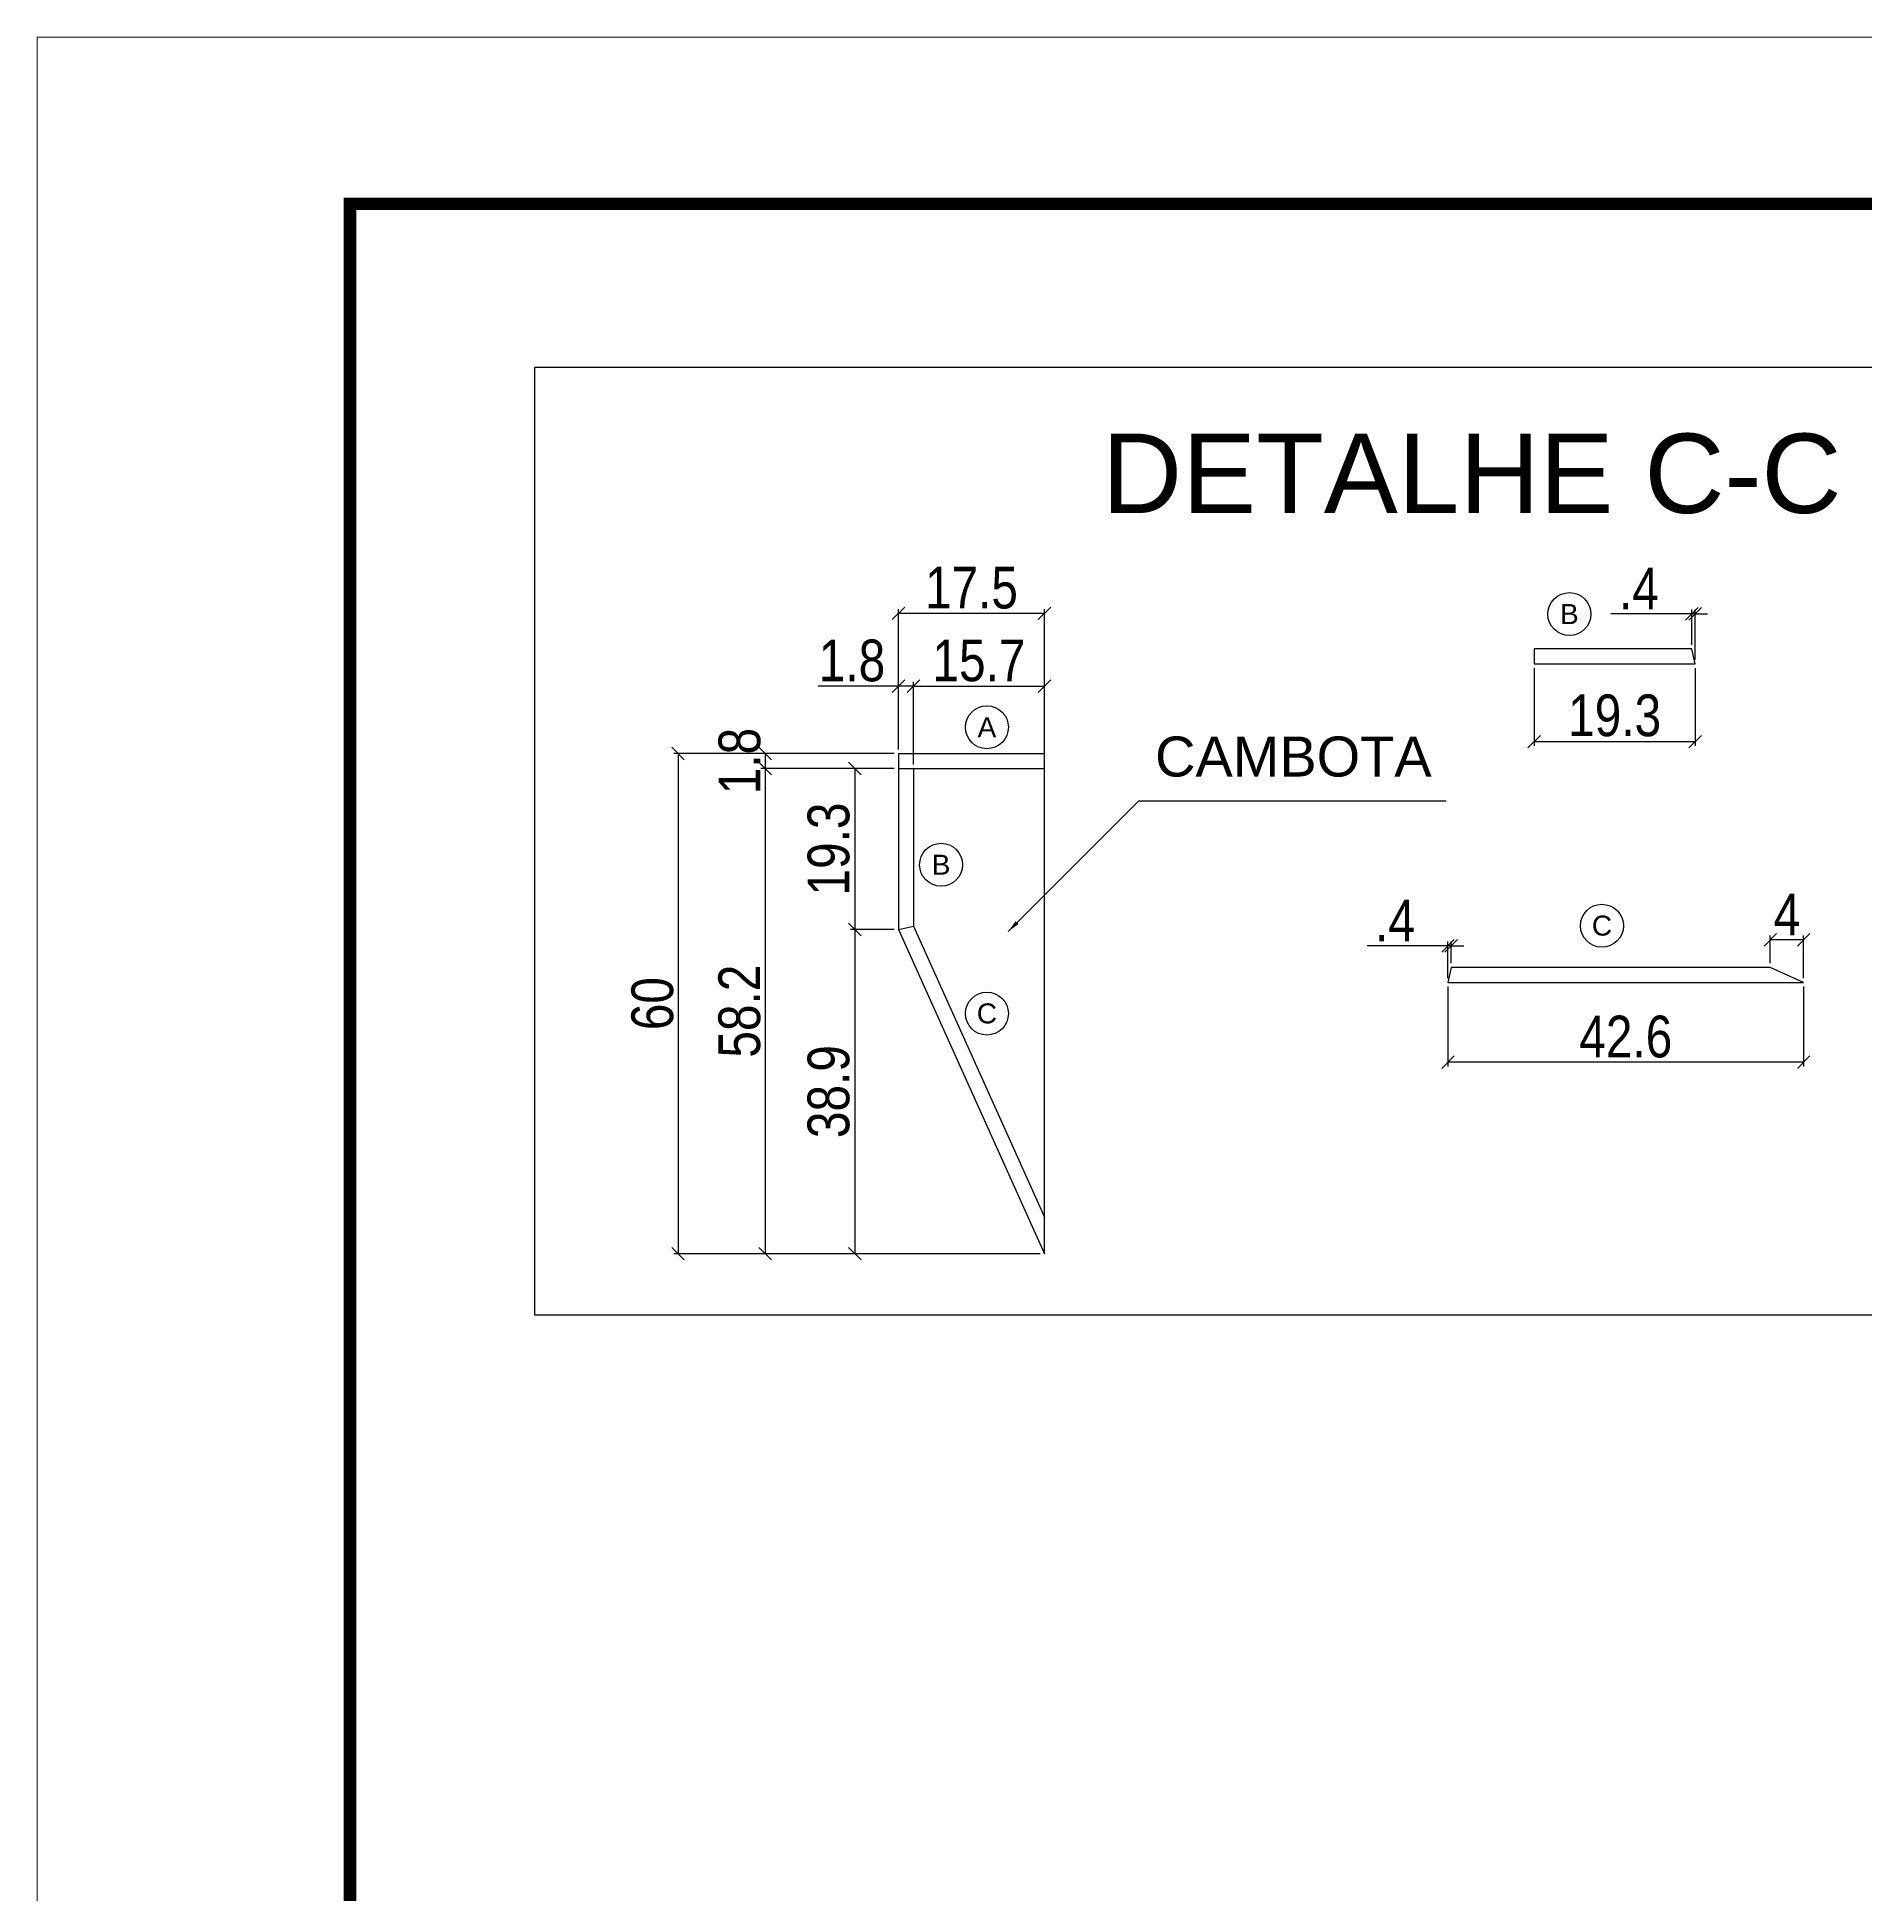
# Model space of a CAD drawing. Extents: x -3394 to 16474, y -5031 to 14397.
# Drawn here: x 5857.2 to 6295.7, y 7059.5 to 7505.1 of the extents above; entities that cross this region are included whole.
import ezdxf

# ---------------------------------------------------------------- set-up
doc = ezdxf.new("R2010")
doc.units = 0
doc.linetypes.add('DASHED', pattern=[0.75, 0.5, -0.25])
doc.layers.get('0').update_dxf_attribs({"linetype": 'CONTINUOUS'})
doc.layers.get('Defpoints').update_dxf_attribs({"linetype": 'CONTINUOUS'})
for name, color, linetype in [('COTA', 241, 'CONTINUOUS'), ('NOMENCLATURA', 7, 'CONTINUOUS'), ('Painéis', 200, 'CONTINUOUS'), ('Romaneio', 10, 'CONTINUOUS')]:
    doc.layers.add(name, color=color, linetype=linetype)
for name, color, linetype, lineweight in [('cotas', 4, 'CONTINUOUS', 13), ('Folhas', 255, 'CONTINUOUS', 9), ('SARRAFO DE PRESSAO', 251, 'DASHED', 9)]:
    doc.layers.add(name, color=color, linetype=linetype, lineweight=lineweight)
doc.styles.add('ARIAL', font='arial.ttf')
doc.styles.add('COTA TECNICA', font='techl___.ttf', dxfattribs={"height": 10})
doc.styles.add('COTA TECNICA 2X', font='techl___.ttf', dxfattribs={"height": 10})
doc.dimstyles.new('PAINEL', dxfattribs={"dimtxt": 10, "dimasz": 3, "dimexe": 3, "dimexo": 3, "dimgap": 3, "dimtad": 1, "dimdec": 1, "dimzin": 12, "dimdsep": 46, "dimtxsty": 'COTA TECNICA', "dimblk1": 'OBLIQUE', "dimblk2": 'OBLIQUE', "dimsah": 1, "dimcen": 0.9, "dimclrd": 4, "dimclre": 4, "dimclrt": 240, "dimadec": 1, "dimazin": 3, "dimtfac": 1, "dimtdec": 1, "dimtmove": 0, "dimatfit": 3, "dimfxl": 1, "dimtolj": 1, "dimtzin": 12, "dimarcsym": 0})
doc.dimstyles.new('SECAO', dxfattribs={"dimscale": 0.333333, "dimtxt": 5, "dimasz": 9, "dimexe": 3, "dimexo": 3, "dimgap": 3, "dimtad": 1, "dimdec": 1, "dimlfac": 0.5, "dimzin": 12, "dimdsep": 46, "dimtxsty": 'COTA TECNICA 2X', "dimblk1": 'OBLIQUE', "dimblk2": 'OBLIQUE', "dimsah": 1, "dimcen": 0.9, "dimclrd": 4, "dimclre": 4, "dimclrt": 240, "dimadec": 1, "dimazin": 3, "dimtfac": 1, "dimtdec": 1, "dimtmove": 0, "dimatfit": 3, "dimfxl": 1, "dimtolj": 1, "dimtzin": 12, "dimarcsym": 0})

# ---------------------------------------------------------------- blocks, each defined once
blk = doc.blocks.new('9999999999')
at = {"layer": 'Folhas'}
blk.add_lwpolyline([(98138.98, 34190.21), (99623.98, 34190.21), (99623.98, 35240.21), (98138.98, 35240.21)], close=True, dxfattribs=at)
at = {"layer": 'Folhas', "color": 30, "const_width": 3}
blk.add_lwpolyline([(98213.98, 34230.21), (99583.98, 34230.21), (99583.98, 35200.21), (98213.98, 35200.21)], close=True, dxfattribs=at)
blk = doc.blocks.new('_Oblique')
at = {"color": 0, "linetype": 'ByBlock', "lineweight": -2}
blk.add_line((-0.5, -0.5), (0.5, 0.5), dxfattribs=at)
blk = doc.blocks.new('*D1759')
at = {"layer": 'COTA', "color": 4, "lineweight": -2, "transparency": 16777216}
for p, q in [((6063.73, 7334.24), (6063.73, 7367.87)), ((6098.73, 7366.87), (6063.73, 7366.87)), ((6098.73, 7334.24), (6098.73, 7367.87))]:
    blk.add_line(p, q, dxfattribs=at)
at = {"layer": 'Defpoints', "color": 0, "transparency": 16777216}
for p in [(6063.73, 7366.87), (6063.73, 7333.24), (6098.73, 7333.24)]:
    blk.add_point(p, dxfattribs=at)
at = {"layer": 'COTA', "color": 4, "lineweight": -2, "transparency": 16777216, "xscale": 3, "yscale": 3, "zscale": 3, "rotation": 180}
blk.add_blockref('_Oblique', (6063.73, 7366.87), dxfattribs=at)
at = {"layer": 'COTA', "color": 4, "lineweight": -2, "transparency": 16777216, "xscale": 3, "yscale": 3, "zscale": 3}
blk.add_blockref('_Oblique', (6098.73, 7366.87), dxfattribs=at)
at = {"layer": 'COTA', "color": 240, "transparency": 16777216, "insert": (6081.23, 7372.98), "char_height": 10, "attachment_point": 5, "style": 'COTA TECNICA 2X'}
blk.add_mtext('\\A1;17.5', dxfattribs=at)
blk = doc.blocks.new('*D1760')
at = {"layer": 'COTA', "color": 4, "lineweight": -2, "transparency": 16777216}
for p, q in [((6063.73, 7349.42), (6044.45, 7349.42)), ((6063.73, 7334.24), (6063.73, 7350.42)), ((6067.33, 7349.42), (6063.73, 7349.42)), ((6067.33, 7330.64), (6067.33, 7350.42))]:
    blk.add_line(p, q, dxfattribs=at)
at = {"layer": 'Defpoints', "color": 0, "transparency": 16777216}
for p in [(6067.33, 7349.42), (6063.73, 7333.24), (6067.33, 7329.64)]:
    blk.add_point(p, dxfattribs=at)
at = {"layer": 'COTA', "color": 4, "lineweight": -2, "transparency": 16777216, "xscale": 3, "yscale": 3, "zscale": 3, "rotation": 180}
blk.add_blockref('_Oblique', (6063.73, 7349.42), dxfattribs=at)
at = {"layer": 'COTA', "color": 4, "lineweight": -2, "transparency": 16777216, "xscale": 3, "yscale": 3, "zscale": 3}
blk.add_blockref('_Oblique', (6067.33, 7349.42), dxfattribs=at)
at = {"layer": 'COTA', "color": 240, "transparency": 16777216, "insert": (6052.59, 7355.51), "char_height": 10, "attachment_point": 5, "style": 'COTA TECNICA 2X'}
blk.add_mtext('\\A1;1.8', dxfattribs=at)
blk = doc.blocks.new('*D1761')
at = {"layer": 'COTA', "color": 4, "lineweight": -2, "transparency": 16777216}
for p, q in [((6067.33, 7330.64), (6067.33, 7350.42)), ((6067.33, 7349.42), (6098.73, 7349.42)), ((6098.73, 7330.64), (6098.73, 7350.42))]:
    blk.add_line(p, q, dxfattribs=at)
at = {"layer": 'Defpoints', "color": 0, "transparency": 16777216}
for p in [(6098.73, 7349.42), (6067.33, 7329.64), (6098.73, 7329.64)]:
    blk.add_point(p, dxfattribs=at)
at = {"layer": 'COTA', "color": 4, "lineweight": -2, "transparency": 16777216, "xscale": 3, "yscale": 3, "zscale": 3, "rotation": 180}
blk.add_blockref('_Oblique', (6067.33, 7349.42), dxfattribs=at)
at = {"layer": 'COTA', "color": 4, "lineweight": -2, "transparency": 16777216, "xscale": 3, "yscale": 3, "zscale": 3}
blk.add_blockref('_Oblique', (6098.73, 7349.42), dxfattribs=at)
at = {"layer": 'COTA', "color": 240, "transparency": 16777216, "insert": (6083.03, 7355.53), "char_height": 10, "attachment_point": 5, "style": 'COTA TECNICA 2X'}
blk.add_mtext('\\A1;15.7', dxfattribs=at)
blk = doc.blocks.new('*D1762')
at = {"layer": 'COTA', "color": 4, "lineweight": -2, "transparency": 16777216}
for p, q in [((6062.73, 7333.24), (6009.87, 7333.24)), ((6010.87, 7333.24), (6010.87, 7213.26)), ((6097.73, 7213.26), (6009.87, 7213.26))]:
    blk.add_line(p, q, dxfattribs=at)
at = {"layer": 'Defpoints', "color": 0, "transparency": 16777216}
for p in [(6063.73, 7333.24), (6010.87, 7213.26), (6098.73, 7213.26)]:
    blk.add_point(p, dxfattribs=at)
at = {"layer": 'COTA', "color": 4, "lineweight": -2, "transparency": 16777216, "xscale": 3, "yscale": 3, "zscale": 3}
for p, rotation in [((6010.87, 7333.24), 90), ((6010.87, 7213.26), 270)]:
    blk.add_blockref('_Oblique', p, dxfattribs=dict(at, rotation=rotation))
at = {"layer": 'COTA', "color": 240, "transparency": 16777216, "insert": (6004.77, 7273.25), "char_height": 10, "attachment_point": 5, "rotation": 90, "style": 'COTA TECNICA 2X'}
blk.add_mtext('\\A1;60', dxfattribs=at)
blk = doc.blocks.new('*D1763')
at = {"layer": 'COTA', "color": 4, "lineweight": -2, "transparency": 16777216}
for p, q in [((6062.73, 7329.64), (6052.26, 7329.64)), ((6053.26, 7329.64), (6053.26, 7291.04)), ((6062.73, 7291.04), (6052.26, 7291.04))]:
    blk.add_line(p, q, dxfattribs=at)
at = {"layer": 'Defpoints', "color": 0, "transparency": 16777216}
for p in [(6063.73, 7329.64), (6053.26, 7291.04), (6063.73, 7291.04)]:
    blk.add_point(p, dxfattribs=at)
at = {"layer": 'COTA', "color": 4, "lineweight": -2, "transparency": 16777216, "xscale": 3, "yscale": 3, "zscale": 3}
for p, rotation in [((6053.26, 7329.64), 90), ((6053.26, 7291.04), 270)]:
    blk.add_blockref('_Oblique', p, dxfattribs=dict(at, rotation=rotation))
at = {"layer": 'COTA', "color": 240, "transparency": 16777216, "insert": (6047.01, 7310.34), "char_height": 10, "attachment_point": 5, "rotation": 90, "style": 'COTA TECNICA 2X'}
blk.add_mtext('\\A1;19.3', dxfattribs=at)
blk = doc.blocks.new('*D1764')
at = {"layer": 'COTA', "color": 4, "lineweight": -2, "transparency": 16777216}
for p, q in [((6062.73, 7291.04), (6052.26, 7291.04)), ((6053.26, 7291.04), (6053.26, 7213.26)), ((6097.73, 7213.26), (6052.26, 7213.26))]:
    blk.add_line(p, q, dxfattribs=at)
at = {"layer": 'Defpoints', "color": 0, "transparency": 16777216}
for p in [(6063.73, 7291.04), (6053.26, 7213.26), (6098.73, 7213.26)]:
    blk.add_point(p, dxfattribs=at)
at = {"layer": 'COTA', "color": 4, "lineweight": -2, "transparency": 16777216, "xscale": 3, "yscale": 3, "zscale": 3}
for p, rotation in [((6053.26, 7291.04), 90), ((6053.26, 7213.26), 270)]:
    blk.add_blockref('_Oblique', p, dxfattribs=dict(at, rotation=rotation))
at = {"layer": 'COTA', "color": 240, "transparency": 16777216, "insert": (6047.01, 7252.15), "char_height": 10, "attachment_point": 5, "rotation": 90, "style": 'COTA TECNICA 2X'}
blk.add_mtext('\\A1;38.9', dxfattribs=at)
blk = doc.blocks.new('*D1765')
at = {"layer": 'COTA', "color": 4, "lineweight": -2, "transparency": 16777216}
for p, q in [((6062.73, 7333.24), (6030.76, 7333.24)), ((6031.76, 7333.24), (6031.76, 7329.64)), ((6062.73, 7329.64), (6030.76, 7329.64))]:
    blk.add_line(p, q, dxfattribs=at)
at = {"layer": 'Defpoints', "color": 0, "transparency": 16777216}
for p in [(6063.73, 7333.24), (6031.76, 7329.64), (6063.73, 7329.64)]:
    blk.add_point(p, dxfattribs=at)
at = {"layer": 'COTA', "color": 4, "lineweight": -2, "transparency": 16777216, "xscale": 3, "yscale": 3, "zscale": 3}
for p, rotation in [((6031.76, 7333.24), 90), ((6031.76, 7329.64), 270)]:
    blk.add_blockref('_Oblique', p, dxfattribs=dict(at, rotation=rotation))
at = {"layer": 'COTA', "color": 240, "transparency": 16777216, "insert": (6025.66, 7331.44), "char_height": 10, "attachment_point": 5, "rotation": 90, "style": 'COTA TECNICA 2X'}
blk.add_mtext('\\A1;1.8', dxfattribs=at)
blk = doc.blocks.new('*D1766')
at = {"layer": 'COTA', "color": 4, "lineweight": -2, "transparency": 16777216}
for p, q in [((6062.73, 7329.64), (6030.76, 7329.64)), ((6031.76, 7329.64), (6031.76, 7213.26)), ((6097.73, 7213.26), (6030.76, 7213.26))]:
    blk.add_line(p, q, dxfattribs=at)
at = {"layer": 'Defpoints', "color": 0, "transparency": 16777216}
for p in [(6063.73, 7329.64), (6031.76, 7213.26), (6098.73, 7213.26)]:
    blk.add_point(p, dxfattribs=at)
at = {"layer": 'COTA', "color": 4, "lineweight": -2, "transparency": 16777216, "xscale": 3, "yscale": 3, "zscale": 3}
for p, rotation in [((6031.76, 7329.64), 90), ((6031.76, 7213.26), 270)]:
    blk.add_blockref('_Oblique', p, dxfattribs=dict(at, rotation=rotation))
at = {"layer": 'COTA', "color": 240, "transparency": 16777216, "insert": (6025.63, 7271.45), "char_height": 10, "attachment_point": 5, "rotation": 90, "style": 'COTA TECNICA 2X'}
blk.add_mtext('\\A1;58.2', dxfattribs=at)
blk = doc.blocks.new('*D1767')
at = {"layer": 'COTA', "color": 4, "lineweight": -2, "transparency": 16777216}
for p, q in [((6216.16, 7353.74), (6216.16, 7335.1)), ((6254.76, 7353.74), (6254.76, 7335.1)), ((6216.16, 7336.1), (6254.76, 7336.1))]:
    blk.add_line(p, q, dxfattribs=at)
at = {"layer": 'Defpoints', "color": 0, "transparency": 16777216}
for p in [(6216.16, 7354.74), (6254.76, 7354.74), (6254.76, 7336.1)]:
    blk.add_point(p, dxfattribs=at)
at = {"layer": 'COTA', "color": 4, "lineweight": -2, "transparency": 16777216, "xscale": 3, "yscale": 3, "zscale": 3, "rotation": 180}
blk.add_blockref('_Oblique', (6216.16, 7336.1), dxfattribs=at)
at = {"layer": 'COTA', "color": 4, "lineweight": -2, "transparency": 16777216, "xscale": 3, "yscale": 3, "zscale": 3}
blk.add_blockref('_Oblique', (6254.76, 7336.1), dxfattribs=at)
at = {"layer": 'COTA', "color": 240, "transparency": 16777216, "insert": (6235.46, 7342.35), "char_height": 10, "attachment_point": 5, "style": 'COTA TECNICA 2X'}
blk.add_mtext('\\A1;19.3', dxfattribs=at)
blk = doc.blocks.new('*D1768')
at = {"layer": 'COTA', "color": 4, "lineweight": -2, "transparency": 16777216}
for p, q in [((6253.98, 7366.77), (6234.58, 7366.77)), ((6253.98, 7359.34), (6253.98, 7367.77)), ((6254.76, 7366.77), (6253.98, 7366.77)), ((6254.76, 7355.74), (6254.76, 7367.77)), ((6254.76, 7366.77), (6257.76, 7366.77))]:
    blk.add_line(p, q, dxfattribs=at)
at = {"layer": 'Defpoints', "color": 0, "transparency": 16777216}
for p in [(6253.98, 7366.77), (6253.98, 7358.34), (6254.76, 7354.74)]:
    blk.add_point(p, dxfattribs=at)
at = {"layer": 'COTA', "color": 4, "lineweight": -2, "transparency": 16777216, "xscale": 3, "yscale": 3, "zscale": 3}
blk.add_blockref('_Oblique', (6253.98, 7366.77), dxfattribs=at)
at = {"layer": 'COTA', "color": 4, "lineweight": -2, "transparency": 16777216, "xscale": 3, "yscale": 3, "zscale": 3, "rotation": 180}
blk.add_blockref('_Oblique', (6254.76, 7366.77), dxfattribs=at)
at = {"layer": 'COTA', "color": 240, "transparency": 16777216, "insert": (6241.28, 7372.84), "char_height": 10, "attachment_point": 5, "style": 'COTA TECNICA 2X'}
blk.add_mtext('\\A1;.4', dxfattribs=at)
blk = doc.blocks.new('*D1769')
at = {"layer": 'COTA', "color": 4, "lineweight": -2, "transparency": 16777216}
for p, q in [((6195.49, 7277.34), (6195.49, 7258.19)), ((6280.78, 7277.34), (6280.78, 7258.19)), ((6280.78, 7259.19), (6195.49, 7259.19))]:
    blk.add_line(p, q, dxfattribs=at)
at = {"layer": 'Defpoints', "color": 0, "transparency": 16777216}
for p in [(6195.49, 7278.34), (6280.78, 7278.34), (6195.49, 7259.19)]:
    blk.add_point(p, dxfattribs=at)
at = {"layer": 'COTA', "color": 4, "lineweight": -2, "transparency": 16777216, "xscale": 3, "yscale": 3, "zscale": 3, "rotation": 180}
blk.add_blockref('_Oblique', (6195.49, 7259.19), dxfattribs=at)
at = {"layer": 'COTA', "color": 4, "lineweight": -2, "transparency": 16777216, "xscale": 3, "yscale": 3, "zscale": 3}
blk.add_blockref('_Oblique', (6280.78, 7259.19), dxfattribs=at)
at = {"layer": 'COTA', "color": 240, "transparency": 16777216, "insert": (6238.13, 7265.29), "char_height": 10, "attachment_point": 5, "style": 'COTA TECNICA 2X'}
blk.add_mtext('\\A1;42.6', dxfattribs=at)
blk = doc.blocks.new('*D1770')
at = {"layer": 'COTA', "color": 4, "lineweight": -2, "transparency": 16777216}
for p, q in [((6195.49, 7287.12), (6176.08, 7287.12)), ((6195.49, 7279.34), (6195.49, 7288.12)), ((6196.26, 7287.12), (6195.49, 7287.12)), ((6196.26, 7282.94), (6196.26, 7288.12)), ((6196.26, 7287.12), (6199.26, 7287.12))]:
    blk.add_line(p, q, dxfattribs=at)
at = {"layer": 'Defpoints', "color": 0, "transparency": 16777216}
for p in [(6195.49, 7287.12), (6196.26, 7281.94), (6195.49, 7278.34)]:
    blk.add_point(p, dxfattribs=at)
at = {"layer": 'COTA', "color": 4, "lineweight": -2, "transparency": 16777216, "xscale": 3, "yscale": 3, "zscale": 3}
blk.add_blockref('_Oblique', (6195.49, 7287.12), dxfattribs=at)
at = {"layer": 'COTA', "color": 4, "lineweight": -2, "transparency": 16777216, "xscale": 3, "yscale": 3, "zscale": 3, "rotation": 180}
blk.add_blockref('_Oblique', (6196.26, 7287.12), dxfattribs=at)
at = {"layer": 'COTA', "color": 240, "transparency": 16777216, "insert": (6182.79, 7293.2), "char_height": 10, "attachment_point": 5, "style": 'COTA TECNICA 2X'}
blk.add_mtext('\\A1;.4', dxfattribs=at)
blk = doc.blocks.new('*D1771')
at = {"layer": 'COTA', "color": 4, "lineweight": -2, "transparency": 16777216}
for p, q in [((6272.78, 7282.94), (6272.78, 7289.57)), ((6280.78, 7288.57), (6272.78, 7288.57)), ((6280.78, 7279.34), (6280.78, 7289.57))]:
    blk.add_line(p, q, dxfattribs=at)
at = {"layer": 'Defpoints', "color": 0, "transparency": 16777216}
for p in [(6272.78, 7288.57), (6272.78, 7281.94), (6280.78, 7278.34)]:
    blk.add_point(p, dxfattribs=at)
at = {"layer": 'COTA', "color": 4, "lineweight": -2, "transparency": 16777216, "xscale": 3, "yscale": 3, "zscale": 3, "rotation": 180}
blk.add_blockref('_Oblique', (6272.78, 7288.57), dxfattribs=at)
at = {"layer": 'COTA', "color": 4, "lineweight": -2, "transparency": 16777216, "xscale": 3, "yscale": 3, "zscale": 3}
blk.add_blockref('_Oblique', (6280.78, 7288.57), dxfattribs=at)
at = {"layer": 'COTA', "color": 240, "transparency": 16777216, "insert": (6276.78, 7294.64), "char_height": 10, "attachment_point": 5, "style": 'COTA TECNICA 2X'}
blk.add_mtext('\\A1;4', dxfattribs=at)

msp = doc.modelspace()

# ---------------------------------------------------------------- linework, layer by layer
at = {"linetype": 'Continuous'}
msp.add_lwpolyline([(5976.55, 7425.93), (6442.18, 7425.93), (6442.18, 7198.48), (5976.55, 7198.48)], close=True, dxfattribs=at)
at = {"layer": 'Painéis', "linetype": 'Continuous'}
for p, q in [((6063.73, 7333.24), (6098.73, 7333.24)), ((6063.73, 7333.24), (6063.73, 7291.04)), ((6098.73, 7213.26), (6098.73, 7333.24)), ((6063.73, 7329.64), (6098.73, 7329.64)), ((6067.33, 7329.64), (6067.33, 7291.81)), ((6063.73, 7291.04), (6067.33, 7291.81)), ((6063.73, 7291.04), (6098.73, 7213.26)), ((6067.33, 7291.81), (6098.73, 7222.03))]:
    msp.add_line(p, q, dxfattribs=at)
for points in [[(6216.16, 7358.34), (6216.16, 7354.74), (6254.76, 7354.74), (6253.98, 7358.34)], [(6196.26, 7281.94), (6195.49, 7278.34), (6280.78, 7278.34), (6272.78, 7281.94)]]:
    msp.add_lwpolyline(points, close=True, dxfattribs=at)
at = {"layer": 'Romaneio', "color": 1}
for centre in [(6224.6, 7366.71), (6084.94, 7339.56), (6073.95, 7306.58), (6232.42, 7291.94), (6084.94, 7270.87)]:
    msp.add_circle(centre, 5.15, dxfattribs=at)

# ---------------------------------------------------------------- block references
at = {"layer": 'SARRAFO DE PRESSAO', "color": 6, "linetype": 'ByBlock'}
msp.add_blockref('9999999999', (-92281.77, -27735.1), dxfattribs=at)

# ---------------------------------------------------------------- texts
at = {"layer": 'NOMENCLATURA', "linetype": 'Continuous', "style": 'ARIAL'}
msp.add_text('DETALHE C-C', height=19.0408, dxfattribs=at).set_placement((6112.53, 7390.95))
at = {"layer": 'Romaneio', "color": 7, "attachment_point": 5, "style": 'ARIAL'}
for s, insert, char_height in [('\\A1;B', (6224.6, 7366.71), 4.8), ('\\A1;A', (6084.94, 7339.56), 4.8), ('\\A1;CAMBOTA', (6158.42, 7332.46), 9.6), ('\\A1;B', (6073.95, 7306.58), 4.8), ('\\A1;C', (6232.42, 7291.94), 4.8), ('\\A1;C', (6084.94, 7270.87), 4.8)]:
    msp.add_mtext(s, dxfattribs=dict(at, insert=insert, char_height=char_height))

# ---------------------------------------------------------------- dimensions: what is measured, and where the dimension line sits
at = {"layer": 'COTA'}
for base, p1, p2, picture, middle in [((6063.73, 7366.87), (6098.73, 7333.24), (6063.73, 7333.24), '*D1759', (6081.23, 7372.98)), ((6253.98, 7366.77), (6254.76, 7354.74), (6253.98, 7358.34), '*D1768', (6241.28, 7372.84)), ((6098.73, 7349.42), (6067.33, 7329.64), (6098.73, 7329.64), '*D1761', (6083.03, 7355.53)), ((6254.76, 7336.1), (6216.16, 7354.74), (6254.76, 7354.74), '*D1767', (6235.46, 7342.35)), ((6195.49, 7287.12), (6196.26, 7281.94), (6195.49, 7278.34), '*D1770', (6182.79, 7293.2)), ((6195.49, 7259.19), (6280.78, 7278.34), (6195.49, 7278.34), '*D1769', (6238.13, 7265.29))]:
    dim = msp.add_linear_dim(base=base, p1=p1, p2=p2, dimstyle='SECAO', dxfattribs=at)
    dim.commit()
    dim.dimension.update_dxf_attribs({"geometry": picture, "text_midpoint": middle})
for base, p1, p2, picture, middle in [((6067.33, 7349.42), (6063.73, 7333.24), (6067.33, 7329.64), '*D1760', (6052.59, 7349.42)), ((6272.78, 7288.57), (6280.78, 7278.34), (6272.78, 7281.94), '*D1771', (6276.78, 7288.57))]:
    dim = msp.add_linear_dim(base=base, p1=p1, p2=p2, dimstyle='SECAO', dxfattribs=at)
    dim.commit()
    dim.dimension.update_dxf_attribs({"geometry": picture, "text_midpoint": middle, "dimtype": 160})
dim = msp.add_linear_dim(base=(6031.76, 7329.64), p1=(6063.73, 7333.24), p2=(6063.73, 7329.64), angle=90, dimstyle='SECAO', dxfattribs=at)
dim.commit()
dim.dimension.update_dxf_attribs({"geometry": '*D1765', "text_midpoint": (6031.76, 7331.44), "dimtype": 160})
for base, p1, p2, picture, middle in [((6010.87, 7213.26), (6063.73, 7333.24), (6098.73, 7213.26), '*D1762', (6004.77, 7273.25)), ((6031.76, 7213.26), (6063.73, 7329.64), (6098.73, 7213.26), '*D1766', (6025.63, 7271.45)), ((6053.26, 7291.04), (6063.73, 7329.64), (6063.73, 7291.04), '*D1763', (6047.01, 7310.34)), ((6053.26, 7213.26), (6063.73, 7291.04), (6098.73, 7213.26), '*D1764', (6047.01, 7252.15))]:
    dim = msp.add_linear_dim(base=base, p1=p1, p2=p2, angle=90, dimstyle='SECAO', dxfattribs=at)
    dim.commit()
    dim.dimension.update_dxf_attribs({"geometry": picture, "text_midpoint": middle})

# ---------------------------------------------------------------- leaders
at = {"layer": 'cotas', "color": 2}
msp.add_leader([(6090.07, 7290.58), (6121.4, 7321.92), (6195.04, 7321.92)], dimstyle='PAINEL', override={"dimgap": 3, "dimtad": 0}, dxfattribs=at)

doc.saveas('drawing.dxf')
